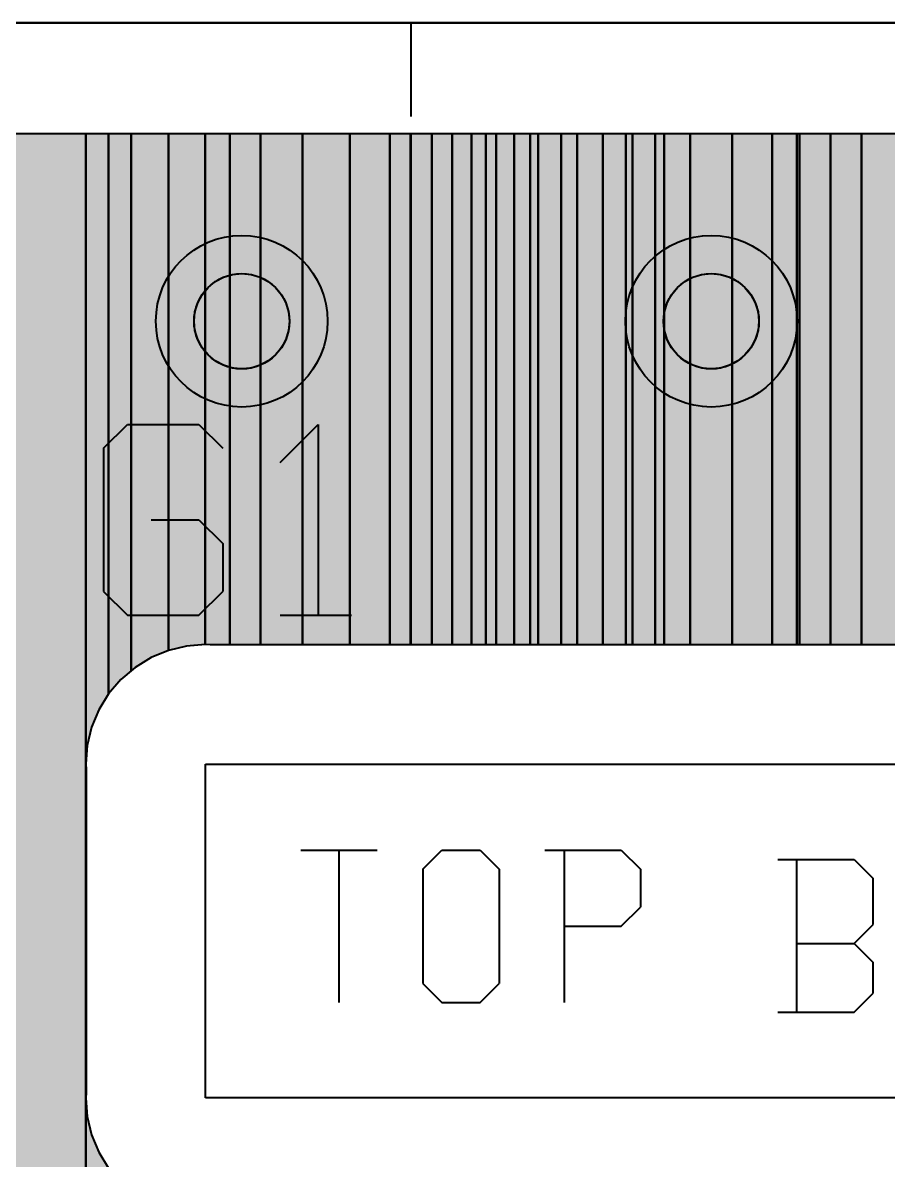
# Model space of a CAD drawing. Header units: millimetres. Extents: x 3.5 to 53, y 2.8 to 30.3.
# Drawn here: x 26.15 to 30.76, y 24.26 to 30.32 of the extents above; entities that cross this region are included whole.
import ezdxf

# ---------------------------------------------------------------- set-up
doc = ezdxf.new("R2010")
doc.units = ezdxf.units.MM
for name, color, linetype in [('bottom_copper', 7, 'Continuous'), ('bottom_silk', 7, 'Continuous'), ('drill_plated', 7, 'Continuous'), ('outline', 7, 'Continuous'), ('top_copper', 7, 'Continuous'), ('top_silk', 7, 'Continuous')]:
    doc.layers.add(name, color=color, linetype=linetype)

# ---------------------------------------------------------------- blocks, each defined once
blk = doc.blocks.new('Block3177')
at = {"layer": 'bottom_copper', "lineweight": 40}
for points in [[(0, 23.2755), (-0.1127, 23.2755), (-0.1127, 26), (0, 26), (0, 23.2755)], [(0.2123, 23.2755), (0, 23.2755), (0, 26), (0.2123, 26), (0.2123, 23.2755)], [(0.3439, 23.2755), (0.2123, 23.2755), (0.2123, 26), (0.3439, 26), (0.3439, 23.2755)], [(0.524, 23.2755), (0.3439, 23.2755), (0.3439, 26), (0.524, 26), (0.524, 23.2755)], [(0.6884, 23.2755), (0.524, 23.2755), (0.524, 26), (0.6884, 26), (0.6884, 23.2755)], [(0.9113, 23.2755), (0.6884, 23.2755), (0.6884, 26), (0.9113, 26), (0.9113, 23.2755)], [(1.0329, 23.2755), (0.9113, 23.2755), (0.9113, 26), (1.0329, 26), (1.0329, 23.2755)], [(1.1906, 23.2755), (1.0329, 23.2755), (1.0329, 26), (1.1906, 26), (1.1906, 23.2755)], [(1.3768, 23.2755), (1.1906, 23.2755), (1.1906, 26), (1.3768, 26), (1.3768, 23.2755)], [(1.6, 23.2755), (1.3768, 23.2755), (1.3768, 26), (1.6, 26), (1.6, 23.2755)], [(1.8123, 23.2755), (1.6, 23.2755), (1.6, 26), (1.8123, 26), (1.8123, 23.2755)], [(1.9439, 23.2755), (1.8123, 23.2755), (1.8123, 26), (1.9439, 26), (1.9439, 23.2755)], [(2.124, 23.2755), (1.9439, 23.2755), (1.9439, 26), (2.124, 26), (2.124, 23.2755)], [(2.2884, 23.2755), (2.124, 23.2755), (2.124, 26), (2.2884, 26), (2.2884, 23.2755)], [(2.5113, 23.2755), (2.2884, 23.2755), (2.2884, 26), (2.5113, 26), (2.5113, 23.2755)]]:
    blk.add_hatch(color=7, dxfattribs=at).paths.add_polyline_path(points, flags=0)
at = {"layer": 'bottom_copper', "color": 7, "lineweight": 40}
for points in [[(0, 23.2755), (-0.1127, 23.2755), (-0.1127, 26), (0, 26), (0, 23.2755)], [(0.2123, 23.2755), (0, 23.2755), (0, 26), (0.2123, 26), (0.2123, 23.2755)], [(0.3439, 23.2755), (0.2123, 23.2755), (0.2123, 26), (0.3439, 26), (0.3439, 23.2755)], [(0.524, 23.2755), (0.3439, 23.2755), (0.3439, 26), (0.524, 26), (0.524, 23.2755)], [(0.6884, 23.2755), (0.524, 23.2755), (0.524, 26), (0.6884, 26), (0.6884, 23.2755)], [(0.9113, 23.2755), (0.6884, 23.2755), (0.6884, 26), (0.9113, 26), (0.9113, 23.2755)], [(1.0329, 23.2755), (0.9113, 23.2755), (0.9113, 26), (1.0329, 26), (1.0329, 23.2755)], [(1.1906, 23.2755), (1.0329, 23.2755), (1.0329, 26), (1.1906, 26), (1.1906, 23.2755)], [(1.3768, 23.2755), (1.1906, 23.2755), (1.1906, 26), (1.3768, 26), (1.3768, 23.2755)], [(1.6, 23.2755), (1.3768, 23.2755), (1.3768, 26), (1.6, 26), (1.6, 23.2755)], [(1.8123, 23.2755), (1.6, 23.2755), (1.6, 26), (1.8123, 26), (1.8123, 23.2755)], [(1.9439, 23.2755), (1.8123, 23.2755), (1.8123, 26), (1.9439, 26), (1.9439, 23.2755)], [(2.124, 23.2755), (1.9439, 23.2755), (1.9439, 26), (2.124, 26), (2.124, 23.2755)], [(2.2884, 23.2755), (2.124, 23.2755), (2.124, 26), (2.2884, 26), (2.2884, 23.2755)], [(2.5113, 23.2755), (2.2884, 23.2755), (2.2884, 26), (2.5113, 26), (2.5113, 23.2755)]]:
    blk.add_lwpolyline(points, close=True, dxfattribs=at)
blk = doc.blocks.new('Block5006')
at = {"layer": 'bottom_copper', "lineweight": 40}
for points in [[(2.0462, 0.2807), (1.9566, 0.2592), (1.8532, 0.2163), (1.7578, 0.1578), (1.6727, 0.0851), (1.6, 0), (1.5415, -0.0954), (1.4986, -0.1988), (1.4725, -0.3077), (1.4637, -0.4193), (1.4637, 11.9807), (2.0462, 11.9807), (2.0462, 0.2807)], [(2.1679, 8.9956), (2.1157, 8.9104), (2.0774, 8.818), (2.0541, 8.7208), (2.0462, 8.6212), (2.0462, 11.9807), (2.1679, 11.9807), (2.1679, 8.9956)], [(2.2887, 9.1193), (2.2328, 9.0716), (2.1679, 8.9956), (2.1679, 11.9807), (2.2887, 11.9807), (2.2887, 9.1193)], [(2.4864, 9.227), (2.394, 9.1887), (2.3088, 9.1365), (2.2887, 9.1193), (2.2887, 11.9807), (2.4864, 11.9807), (2.4864, 9.227)], [(2.6815, 9.2581), (2.5836, 9.2503), (2.4864, 9.227), (2.4864, 11.9807), (2.6815, 11.9807), (2.6815, 9.2581)], [(2.8127, 9.2562), (2.7081, 9.2562), (2.6832, 9.2582), (2.6815, 9.2581), (2.6815, 11.9807), (2.8127, 11.9807), (2.8127, 9.2562)], [(2.9772, 9.2562), (2.8127, 9.2562), (2.8127, 11.9807), (2.9772, 11.9807), (2.9772, 9.2562)], [(3.2, 9.2562), (2.9772, 9.2562), (2.9772, 11.9807), (3.2, 11.9807), (3.2, 9.2562)], [(3.4532, 9.2562), (3.2, 9.2562), (3.2, 11.9807), (3.4532, 11.9807), (3.4532, 9.2562)], [(3.6655, 9.2562), (3.4532, 9.2562), (3.4532, 11.9807), (3.6655, 11.9807), (3.6655, 9.2562)], [(3.776, 9.2562), (3.6655, 9.2562), (3.6655, 11.9807), (3.776, 11.9807), (3.776, 9.2562)], [(2.0482, 6.8681), (2.0462, 6.8432), (2.0462, 8.6212), (2.0482, 8.5963), (2.0482, 6.8681)], [(2.1679, 0.2934), (2.0655, 0.2853), (2.0462, 0.2807), (2.0462, 6.8432), (2.0541, 6.7436), (2.0774, 6.6464), (2.1157, 6.554), (2.1679, 6.4688), (2.1679, 0.2934)]]:
    blk.add_hatch(color=7, dxfattribs=at).paths.add_polyline_path(points, flags=0)
at = {"layer": 'bottom_copper', "color": 7, "lineweight": 40}
for points in [[(2.0462, 0.2807), (1.9566, 0.2592), (1.8532, 0.2163), (1.7578, 0.1578), (1.6727, 0.0851), (1.6, 0), (1.5415, -0.0954), (1.4986, -0.1988), (1.4725, -0.3077), (1.4637, -0.4193), (1.4637, 11.9807), (2.0462, 11.9807), (2.0462, 0.2807)], [(2.1679, 8.9956), (2.1157, 8.9104), (2.0774, 8.818), (2.0541, 8.7208), (2.0462, 8.6212), (2.0462, 11.9807), (2.1679, 11.9807), (2.1679, 8.9956)], [(2.2887, 9.1193), (2.2328, 9.0716), (2.1679, 8.9956), (2.1679, 11.9807), (2.2887, 11.9807), (2.2887, 9.1193)], [(2.4864, 9.227), (2.394, 9.1887), (2.3088, 9.1365), (2.2887, 9.1193), (2.2887, 11.9807), (2.4864, 11.9807), (2.4864, 9.227)], [(2.6815, 9.2581), (2.5836, 9.2503), (2.4864, 9.227), (2.4864, 11.9807), (2.6815, 11.9807), (2.6815, 9.2581)], [(2.8127, 9.2562), (2.7081, 9.2562), (2.6832, 9.2582), (2.6815, 9.2581), (2.6815, 11.9807), (2.8127, 11.9807), (2.8127, 9.2562)], [(2.9772, 9.2562), (2.8127, 9.2562), (2.8127, 11.9807), (2.9772, 11.9807), (2.9772, 9.2562)], [(3.2, 9.2562), (2.9772, 9.2562), (2.9772, 11.9807), (3.2, 11.9807), (3.2, 9.2562)], [(3.4532, 9.2562), (3.2, 9.2562), (3.2, 11.9807), (3.4532, 11.9807), (3.4532, 9.2562)], [(3.6655, 9.2562), (3.4532, 9.2562), (3.4532, 11.9807), (3.6655, 11.9807), (3.6655, 9.2562)], [(3.776, 9.2562), (3.6655, 9.2562), (3.6655, 11.9807), (3.776, 11.9807), (3.776, 9.2562)], [(2.0482, 6.8681), (2.0462, 6.8432), (2.0462, 8.6212), (2.0482, 8.5963), (2.0482, 6.8681)], [(2.1679, 0.2934), (2.0655, 0.2853), (2.0462, 0.2807), (2.0462, 6.8432), (2.0541, 6.7436), (2.0774, 6.6464), (2.1157, 6.554), (2.1679, 6.4688), (2.1679, 0.2934)]]:
    blk.add_lwpolyline(points, close=True, dxfattribs=at)
blk = doc.blocks.new('Block15967')
at = {"layer": 'top_copper', "lineweight": 40}
for points in [[(0, 23.2755), (-0.2205, 23.2755), (-0.2205, 26), (0, 26), (0, 23.2755)], [(0.1795, 23.2755), (0, 23.2755), (0, 26), (0.1795, 26), (0.1795, 23.2755)], [(0.3295, 23.2755), (0.1795, 23.2755), (0.1795, 26), (0.3295, 26), (0.3295, 23.2755)], [(0.458, 23.2755), (0.3295, 23.2755), (0.3295, 26), (0.458, 26), (0.458, 23.2755)], [(0.6661, 23.2755), (0.458, 23.2755), (0.458, 26), (0.6661, 26), (0.6661, 23.2755)], [(0.8024, 23.2755), (0.6661, 23.2755), (0.6661, 26), (0.8024, 26), (0.8024, 23.2755)], [(0.9602, 23.2755), (0.8024, 23.2755), (0.8024, 26), (0.9602, 26), (0.9602, 23.2755)], [(1.1295, 23.2755), (0.9602, 23.2755), (0.9602, 26), (1.1295, 26), (1.1295, 23.2755)], [(1.2679, 23.2755), (1.1295, 23.2755), (1.1295, 26), (1.2679, 26), (1.2679, 23.2755)], [(1.4911, 23.2755), (1.2679, 23.2755), (1.2679, 26), (1.4911, 26), (1.4911, 23.2755)], [(1.7034, 23.2755), (1.4911, 23.2755), (1.4911, 26), (1.7034, 26), (1.7034, 23.2755)], [(1.8498, 23.2755), (1.7034, 23.2755), (1.7034, 26), (1.8498, 26), (1.8498, 23.2755)], [(2.0151, 23.2755), (1.8498, 23.2755), (1.8498, 26), (2.0151, 26), (2.0151, 23.2755)], [(2.1795, 23.2755), (2.0151, 23.2755), (2.0151, 26), (2.1795, 26), (2.1795, 23.2755)], [(2.4024, 23.2755), (2.1795, 23.2755), (2.1795, 26), (2.4024, 26), (2.4024, 23.2755)]]:
    blk.add_hatch(color=7, dxfattribs=at).paths.add_polyline_path(points, flags=0)
at = {"layer": 'top_copper', "color": 7, "lineweight": 40}
for points in [[(0, 23.2755), (-0.2205, 23.2755), (-0.2205, 26), (0, 26), (0, 23.2755)], [(0.1795, 23.2755), (0, 23.2755), (0, 26), (0.1795, 26), (0.1795, 23.2755)], [(0.3295, 23.2755), (0.1795, 23.2755), (0.1795, 26), (0.3295, 26), (0.3295, 23.2755)], [(0.458, 23.2755), (0.3295, 23.2755), (0.3295, 26), (0.458, 26), (0.458, 23.2755)], [(0.6661, 23.2755), (0.458, 23.2755), (0.458, 26), (0.6661, 26), (0.6661, 23.2755)], [(0.8024, 23.2755), (0.6661, 23.2755), (0.6661, 26), (0.8024, 26), (0.8024, 23.2755)], [(0.9602, 23.2755), (0.8024, 23.2755), (0.8024, 26), (0.9602, 26), (0.9602, 23.2755)], [(1.1295, 23.2755), (0.9602, 23.2755), (0.9602, 26), (1.1295, 26), (1.1295, 23.2755)], [(1.2679, 23.2755), (1.1295, 23.2755), (1.1295, 26), (1.2679, 26), (1.2679, 23.2755)], [(1.4911, 23.2755), (1.2679, 23.2755), (1.2679, 26), (1.4911, 26), (1.4911, 23.2755)], [(1.7034, 23.2755), (1.4911, 23.2755), (1.4911, 26), (1.7034, 26), (1.7034, 23.2755)], [(1.8498, 23.2755), (1.7034, 23.2755), (1.7034, 26), (1.8498, 26), (1.8498, 23.2755)], [(2.0151, 23.2755), (1.8498, 23.2755), (1.8498, 26), (2.0151, 26), (2.0151, 23.2755)], [(2.1795, 23.2755), (2.0151, 23.2755), (2.0151, 26), (2.1795, 26), (2.1795, 23.2755)], [(2.4024, 23.2755), (2.1795, 23.2755), (2.1795, 26), (2.4024, 26), (2.4024, 23.2755)]]:
    blk.add_lwpolyline(points, close=True, dxfattribs=at)
blk = doc.blocks.new('Block17670')
at = {"layer": 'top_copper', "lineweight": 40}
for points in [[(2.1056, 0.3782), (2.016, 0.3568), (1.9126, 0.3139), (1.8172, 0.2554), (1.7321, 0.1827), (1.6594, 0.0976), (1.6009, 0.0022), (1.558, -0.1012), (1.5319, -0.2101), (1.5231, -0.3217), (1.5231, 12.0783), (2.1056, 12.0783), (2.1056, 0.3782)], [(2.2273, 9.0932), (2.1751, 9.008), (2.1368, 8.9156), (2.1135, 8.8184), (2.1056, 8.7188), (2.1056, 12.0783), (2.2273, 12.0783), (2.2273, 9.0932)], [(2.3481, 9.2169), (2.2922, 9.1692), (2.2273, 9.0932), (2.2273, 12.0783), (2.3481, 12.0783), (2.3481, 9.2169)], [(2.5458, 9.3246), (2.4534, 9.2863), (2.3682, 9.2341), (2.3481, 9.2169), (2.3481, 12.0783), (2.5458, 12.0783), (2.5458, 9.3246)], [(2.7409, 9.3556), (2.643, 9.3479), (2.5458, 9.3246), (2.5458, 12.0783), (2.7409, 12.0783), (2.7409, 9.3556)], [(2.8721, 9.3538), (2.7675, 9.3538), (2.7426, 9.3558), (2.7409, 9.3556), (2.7409, 12.0783), (2.8721, 12.0783), (2.8721, 9.3538)], [(3.0366, 9.3538), (2.8721, 9.3538), (2.8721, 12.0783), (3.0366, 12.0783), (3.0366, 9.3538)], [(3.2594, 9.3538), (3.0366, 9.3538), (3.0366, 12.0783), (3.2594, 12.0783), (3.2594, 9.3538)], [(3.5126, 9.3538), (3.2594, 9.3538), (3.2594, 12.0783), (3.5126, 12.0783), (3.5126, 9.3538)], [(3.7249, 9.3538), (3.5126, 9.3538), (3.5126, 12.0783), (3.7249, 12.0783), (3.7249, 9.3538)], [(3.8365, 9.3538), (3.7249, 9.3538), (3.7249, 12.0783), (3.8365, 12.0783), (3.8365, 9.3538)], [(2.1076, 6.9657), (2.1056, 6.9408), (2.1056, 8.7188), (2.1076, 8.6939), (2.1076, 6.9657)], [(2.2273, 0.3909), (2.1249, 0.3829), (2.1056, 0.3782), (2.1056, 6.9408), (2.1135, 6.8412), (2.1368, 6.744), (2.1751, 6.6516), (2.2273, 6.5664), (2.2273, 0.3909)]]:
    blk.add_hatch(color=7, dxfattribs=at).paths.add_polyline_path(points, flags=0)
at = {"layer": 'top_copper', "color": 7, "lineweight": 40}
for points in [[(2.1056, 0.3782), (2.016, 0.3568), (1.9126, 0.3139), (1.8172, 0.2554), (1.7321, 0.1827), (1.6594, 0.0976), (1.6009, 0.0022), (1.558, -0.1012), (1.5319, -0.2101), (1.5231, -0.3217), (1.5231, 12.0783), (2.1056, 12.0783), (2.1056, 0.3782)], [(2.2273, 9.0932), (2.1751, 9.008), (2.1368, 8.9156), (2.1135, 8.8184), (2.1056, 8.7188), (2.1056, 12.0783), (2.2273, 12.0783), (2.2273, 9.0932)], [(2.3481, 9.2169), (2.2922, 9.1692), (2.2273, 9.0932), (2.2273, 12.0783), (2.3481, 12.0783), (2.3481, 9.2169)], [(2.5458, 9.3246), (2.4534, 9.2863), (2.3682, 9.2341), (2.3481, 9.2169), (2.3481, 12.0783), (2.5458, 12.0783), (2.5458, 9.3246)], [(2.7409, 9.3556), (2.643, 9.3479), (2.5458, 9.3246), (2.5458, 12.0783), (2.7409, 12.0783), (2.7409, 9.3556)], [(2.8721, 9.3538), (2.7675, 9.3538), (2.7426, 9.3558), (2.7409, 9.3556), (2.7409, 12.0783), (2.8721, 12.0783), (2.8721, 9.3538)], [(3.0366, 9.3538), (2.8721, 9.3538), (2.8721, 12.0783), (3.0366, 12.0783), (3.0366, 9.3538)], [(3.2594, 9.3538), (3.0366, 9.3538), (3.0366, 12.0783), (3.2594, 12.0783), (3.2594, 9.3538)], [(3.5126, 9.3538), (3.2594, 9.3538), (3.2594, 12.0783), (3.5126, 12.0783), (3.5126, 9.3538)], [(3.7249, 9.3538), (3.5126, 9.3538), (3.5126, 12.0783), (3.7249, 12.0783), (3.7249, 9.3538)], [(3.8365, 9.3538), (3.7249, 9.3538), (3.7249, 12.0783), (3.8365, 12.0783), (3.8365, 9.3538)], [(2.1076, 6.9657), (2.1056, 6.9408), (2.1056, 8.7188), (2.1076, 8.6939), (2.1076, 6.9657)], [(2.2273, 0.3909), (2.1249, 0.3829), (2.1056, 0.3782), (2.1056, 6.9408), (2.1135, 6.8412), (2.1368, 6.744), (2.1751, 6.6516), (2.2273, 6.5664), (2.2273, 0.3909)]]:
    blk.add_lwpolyline(points, close=True, dxfattribs=at)

msp = doc.modelspace()

# ---------------------------------------------------------------- hatches: boundary and pattern name
at = {"layer": 'bottom_copper', "lineweight": 40}
for points in [[(27.5693, 28.6775), (27.5549, 28.6299), (27.5314, 28.586), (27.4998, 28.5475), (27.4613, 28.5159), (27.4174, 28.4924), (27.3698, 28.478), (27.3202, 28.4731), (27.2706, 28.478), (27.223, 28.4924), (27.1791, 28.5159), (27.1406, 28.5475), (27.109, 28.586), (27.0855, 28.6299), (27.0711, 28.6775), (27.0662, 28.7271), (27.0711, 28.7767), (27.0855, 28.8243), (27.109, 28.8682), (27.1406, 28.9067), (27.1791, 28.9383), (27.223, 28.9618), (27.2706, 28.9762), (27.3202, 28.9811), (27.3698, 28.9762), (27.4174, 28.9618), (27.4613, 28.9383), (27.4998, 28.9067), (27.5314, 28.8682), (27.5549, 28.8243), (27.5693, 28.7767), (27.5742, 28.7271), (27.5693, 28.6775)], [(30.0694, 28.6775), (30.055, 28.6299), (30.0315, 28.586), (29.9999, 28.5475), (29.9614, 28.5159), (29.9175, 28.4924), (29.8699, 28.478), (29.8203, 28.4731), (29.7707, 28.478), (29.7231, 28.4924), (29.6792, 28.5159), (29.6407, 28.5475), (29.6091, 28.586), (29.5856, 28.6299), (29.5712, 28.6775), (29.5663, 28.7271), (29.5712, 28.7767), (29.5856, 28.8243), (29.6091, 28.8682), (29.6407, 28.9067), (29.6792, 28.9383), (29.7231, 28.9618), (29.7707, 28.9762), (29.8203, 28.9811), (29.8699, 28.9762), (29.9175, 28.9618), (29.9614, 28.9383), (29.9999, 28.9067), (30.0315, 28.8682), (30.055, 28.8243), (30.0694, 28.7767), (30.0743, 28.7271), (30.0694, 28.6775)]]:
    msp.add_hatch(color=7, dxfattribs=at).paths.add_polyline_path(points, flags=0)
at = {"layer": 'drill_plated', "lineweight": 40}
for points in [[(27.5693, 28.6775), (27.5549, 28.6299), (27.5314, 28.586), (27.4998, 28.5475), (27.4613, 28.5159), (27.4174, 28.4924), (27.3698, 28.478), (27.3202, 28.4731), (27.2706, 28.478), (27.223, 28.4924), (27.1791, 28.5159), (27.1406, 28.5475), (27.109, 28.586), (27.0855, 28.6299), (27.0711, 28.6775), (27.0662, 28.7271), (27.0711, 28.7767), (27.0855, 28.8243), (27.109, 28.8682), (27.1406, 28.9067), (27.1791, 28.9383), (27.223, 28.9618), (27.2706, 28.9762), (27.3202, 28.9811), (27.3698, 28.9762), (27.4174, 28.9618), (27.4613, 28.9383), (27.4998, 28.9067), (27.5314, 28.8682), (27.5549, 28.8243), (27.5693, 28.7767), (27.5742, 28.7271), (27.5693, 28.6775)], [(30.0694, 28.6775), (30.055, 28.6299), (30.0315, 28.586), (29.9999, 28.5475), (29.9614, 28.5159), (29.9175, 28.4924), (29.8699, 28.478), (29.8203, 28.4731), (29.7707, 28.478), (29.7231, 28.4924), (29.6792, 28.5159), (29.6407, 28.5475), (29.6091, 28.586), (29.5856, 28.6299), (29.5712, 28.6775), (29.5663, 28.7271), (29.5712, 28.7767), (29.5856, 28.8243), (29.6091, 28.8682), (29.6407, 28.9067), (29.6792, 28.9383), (29.7231, 28.9618), (29.7707, 28.9762), (29.8203, 28.9811), (29.8699, 28.9762), (29.9175, 28.9618), (29.9614, 28.9383), (29.9999, 28.9067), (30.0315, 28.8682), (30.055, 28.8243), (30.0694, 28.7767), (30.0743, 28.7271), (30.0694, 28.6775)]]:
    msp.add_hatch(color=7, dxfattribs=at).paths.add_polyline_path(points, flags=0)
at = {"layer": 'top_copper', "lineweight": 40}
for points in [[(27.5693, 28.6775), (27.5549, 28.6299), (27.5314, 28.586), (27.4998, 28.5475), (27.4613, 28.5159), (27.4174, 28.4924), (27.3698, 28.478), (27.3202, 28.4731), (27.2706, 28.478), (27.223, 28.4924), (27.1791, 28.5159), (27.1406, 28.5475), (27.109, 28.586), (27.0855, 28.6299), (27.0711, 28.6775), (27.0662, 28.7271), (27.0711, 28.7767), (27.0855, 28.8243), (27.109, 28.8682), (27.1406, 28.9067), (27.1791, 28.9383), (27.223, 28.9618), (27.2706, 28.9762), (27.3202, 28.9811), (27.3698, 28.9762), (27.4174, 28.9618), (27.4613, 28.9383), (27.4998, 28.9067), (27.5314, 28.8682), (27.5549, 28.8243), (27.5693, 28.7767), (27.5742, 28.7271), (27.5693, 28.6775)], [(30.0694, 28.6775), (30.055, 28.6299), (30.0315, 28.586), (29.9999, 28.5475), (29.9614, 28.5159), (29.9175, 28.4924), (29.8699, 28.478), (29.8203, 28.4731), (29.7707, 28.478), (29.7231, 28.4924), (29.6792, 28.5159), (29.6407, 28.5475), (29.6091, 28.586), (29.5856, 28.6299), (29.5712, 28.6775), (29.5663, 28.7271), (29.5712, 28.7767), (29.5856, 28.8243), (29.6091, 28.8682), (29.6407, 28.9067), (29.6792, 28.9383), (29.7231, 28.9618), (29.7707, 28.9762), (29.8203, 28.9811), (29.8699, 28.9762), (29.9175, 28.9618), (29.9614, 28.9383), (29.9999, 28.9067), (30.0315, 28.8682), (30.055, 28.8243), (30.0694, 28.7767), (30.0743, 28.7271), (30.0694, 28.6775)]]:
    msp.add_hatch(color=7, dxfattribs=at).paths.add_polyline_path(points, flags=0)

# ---------------------------------------------------------------- linework, layer by layer
at = {"layer": 'bottom_copper', "color": 7, "lineweight": 40}
for p, q in [((24.3203, 29.7271), (28.2192, 29.7271)), ((28.2192, 27.0026), (28.2192, 29.7271)), ((28.2192, 29.7271), (40.8203, 29.7271)), ((28.2192, 29.7271), (28.2192, 27.0026)), ((26.9296, 26.9734), (26.8372, 26.9351)), ((27.0268, 26.9967), (26.9296, 26.9734)), ((27.1264, 27.0046), (27.0268, 26.9967)), ((27.1513, 27.0026), (27.1264, 27.0046)), ((28.2192, 27.0026), (27.1513, 27.0026)), ((32.4355, 27.0026), (28.2192, 27.0026)), ((26.8372, 26.9351), (26.752, 26.8829)), ((26.752, 26.8829), (26.676, 26.818)), ((26.676, 26.818), (26.6111, 26.742)), ((26.6111, 26.742), (26.5589, 26.6568)), ((26.5589, 26.6568), (26.5206, 26.5644)), ((26.5206, 26.5644), (26.4973, 26.4672)), ((26.4973, 26.4672), (26.4894, 26.3676)), ((26.4894, 26.3676), (26.4914, 26.3427)), ((27.1264, 24.5896), (27.1264, 26.3676)), ((27.1264, 26.3676), (32.4604, 26.3676)), ((26.4914, 26.3427), (26.4914, 24.6145)), ((30.1744, 25.8596), (30.5808, 25.8596)), ((30.276, 25.0468), (30.276, 25.8596)), ((30.5808, 25.8596), (30.6824, 25.758)), ((30.6824, 25.5142), (30.6824, 25.758)), ((30.5808, 25.4126), (30.6824, 25.5142)), ((30.276, 25.4126), (30.5808, 25.4126)), ((30.5808, 25.4126), (30.6824, 25.311)), ((30.6824, 25.1484), (30.6824, 25.311)), ((30.5808, 25.0468), (30.6824, 25.1484)), ((30.1744, 25.0468), (30.5808, 25.0468)), ((26.4914, 24.6145), (26.4894, 24.5896)), ((26.4894, 24.5896), (26.4973, 24.49)), ((32.4604, 24.5896), (27.1264, 24.5896)), ((26.4973, 24.49), (26.5206, 24.3928)), ((26.5206, 24.3928), (26.5589, 24.3004)), ((26.5589, 24.3004), (26.6111, 24.2152))]:
    msp.add_line(p, q, dxfattribs=at)
for points in [[(27.5693, 28.6775), (27.5549, 28.6299), (27.5314, 28.586), (27.4998, 28.5475), (27.4613, 28.5159), (27.4174, 28.4924), (27.3698, 28.478), (27.3202, 28.4731), (27.2706, 28.478), (27.223, 28.4924), (27.1791, 28.5159), (27.1406, 28.5475), (27.109, 28.586), (27.0855, 28.6299), (27.0711, 28.6775), (27.0662, 28.7271), (27.0711, 28.7767), (27.0855, 28.8243), (27.109, 28.8682), (27.1406, 28.9067), (27.1791, 28.9383), (27.223, 28.9618), (27.2706, 28.9762), (27.3202, 28.9811), (27.3698, 28.9762), (27.4174, 28.9618), (27.4613, 28.9383), (27.4998, 28.9067), (27.5314, 28.8682), (27.5549, 28.8243), (27.5693, 28.7767), (27.5742, 28.7271), (27.5693, 28.6775)], [(30.0694, 28.6775), (30.055, 28.6299), (30.0315, 28.586), (29.9999, 28.5475), (29.9614, 28.5159), (29.9175, 28.4924), (29.8699, 28.478), (29.8203, 28.4731), (29.7707, 28.478), (29.7231, 28.4924), (29.6792, 28.5159), (29.6407, 28.5475), (29.6091, 28.586), (29.5856, 28.6299), (29.5712, 28.6775), (29.5663, 28.7271), (29.5712, 28.7767), (29.5856, 28.8243), (29.6091, 28.8682), (29.6407, 28.9067), (29.6792, 28.9383), (29.7231, 28.9618), (29.7707, 28.9762), (29.8203, 28.9811), (29.8699, 28.9762), (29.9175, 28.9618), (29.9614, 28.9383), (29.9999, 28.9067), (30.0315, 28.8682), (30.055, 28.8243), (30.0694, 28.7767), (30.0743, 28.7271), (30.0694, 28.6775)]]:
    msp.add_lwpolyline(points, close=True, dxfattribs=at)
for centre, major_axis in [((27.3202, 28.7271), (0.4572, 0)), ((29.8203, 28.7271), (0.4572, 0)), ((27.3202, 28.7271), (0.254, 0)), ((29.8203, 28.7271), (0.254, 0))]:
    msp.add_ellipse(centre, major_axis=major_axis, ratio=1, dxfattribs=at)
at = {"layer": 'bottom_silk', "color": 7, "lineweight": 40}
msp.add_line((41.9703, 30.3171), (14.4703, 30.3171), dxfattribs=at)
at = {"layer": 'drill_plated', "color": 7, "lineweight": 40}
for points in [[(27.5693, 28.6775), (27.5549, 28.6299), (27.5314, 28.586), (27.4998, 28.5475), (27.4613, 28.5159), (27.4174, 28.4924), (27.3698, 28.478), (27.3202, 28.4731), (27.2706, 28.478), (27.223, 28.4924), (27.1791, 28.5159), (27.1406, 28.5475), (27.109, 28.586), (27.0855, 28.6299), (27.0711, 28.6775), (27.0662, 28.7271), (27.0711, 28.7767), (27.0855, 28.8243), (27.109, 28.8682), (27.1406, 28.9067), (27.1791, 28.9383), (27.223, 28.9618), (27.2706, 28.9762), (27.3202, 28.9811), (27.3698, 28.9762), (27.4174, 28.9618), (27.4613, 28.9383), (27.4998, 28.9067), (27.5314, 28.8682), (27.5549, 28.8243), (27.5693, 28.7767), (27.5742, 28.7271), (27.5693, 28.6775)], [(30.0694, 28.6775), (30.055, 28.6299), (30.0315, 28.586), (29.9999, 28.5475), (29.9614, 28.5159), (29.9175, 28.4924), (29.8699, 28.478), (29.8203, 28.4731), (29.7707, 28.478), (29.7231, 28.4924), (29.6792, 28.5159), (29.6407, 28.5475), (29.6091, 28.586), (29.5856, 28.6299), (29.5712, 28.6775), (29.5663, 28.7271), (29.5712, 28.7767), (29.5856, 28.8243), (29.6091, 28.8682), (29.6407, 28.9067), (29.6792, 28.9383), (29.7231, 28.9618), (29.7707, 28.9762), (29.8203, 28.9811), (29.8699, 28.9762), (29.9175, 28.9618), (29.9614, 28.9383), (29.9999, 28.9067), (30.0315, 28.8682), (30.055, 28.8243), (30.0694, 28.7767), (30.0743, 28.7271), (30.0694, 28.6775)]]:
    msp.add_lwpolyline(points, close=True, dxfattribs=at)
for centre in [(27.3202, 28.7271), (29.8203, 28.7271)]:
    msp.add_ellipse(centre, major_axis=(0.254, 0), ratio=1, dxfattribs=at)
at = {"layer": 'outline', "color": 7, "lineweight": 40}
msp.add_line((14.4703, 30.3171), (41.9703, 30.3171), dxfattribs=at)
at = {"layer": 'top_copper', "color": 7, "lineweight": 40}
for p, q in [((24.3203, 29.7271), (28.2203, 29.7271)), ((28.2203, 27.0026), (28.2203, 29.7271)), ((28.2203, 29.7271), (40.8203, 29.7271)), ((28.2203, 29.7271), (28.2203, 27.0026)), ((26.9296, 26.9734), (26.8372, 26.9351)), ((27.0268, 26.9967), (26.9296, 26.9734)), ((27.1264, 27.0046), (27.0268, 26.9967)), ((27.1513, 27.0026), (27.1264, 27.0046)), ((28.2203, 27.0026), (27.1513, 27.0026)), ((32.4355, 27.0026), (28.2203, 27.0026)), ((26.8372, 26.9351), (26.752, 26.8829)), ((26.752, 26.8829), (26.676, 26.818)), ((26.676, 26.818), (26.6111, 26.742)), ((26.6111, 26.742), (26.5589, 26.6568)), ((26.5589, 26.6568), (26.5206, 26.5644)), ((26.5206, 26.5644), (26.4973, 26.4672)), ((26.4973, 26.4672), (26.4894, 26.3676)), ((26.4894, 26.3676), (26.4914, 26.3427)), ((27.1264, 24.5896), (27.1264, 26.3676)), ((27.1264, 26.3676), (32.4604, 26.3676)), ((26.4914, 26.3427), (26.4914, 24.6145)), ((27.6344, 25.9104), (28.0408, 25.9104)), ((27.8376, 25.9104), (27.8376, 25.0976)), ((28.2846, 25.8088), (28.3862, 25.9104)), ((28.3862, 25.9104), (28.5894, 25.9104)), ((28.5894, 25.9104), (28.691, 25.8088)), ((28.9349, 25.9104), (29.3413, 25.9104)), ((29.0365, 25.9104), (29.0365, 25.0976)), ((29.3413, 25.9104), (29.4429, 25.8088)), ((28.2846, 25.8088), (28.2846, 25.1992)), ((28.691, 25.8088), (28.691, 25.1992)), ((29.4429, 25.8088), (29.4429, 25.6056)), ((29.3413, 25.504), (29.4429, 25.6056)), ((29.0365, 25.504), (29.3413, 25.504)), ((28.2846, 25.1992), (28.3862, 25.0976)), ((28.5894, 25.0976), (28.691, 25.1992)), ((28.3862, 25.0976), (28.5894, 25.0976)), ((26.4914, 24.6145), (26.4894, 24.5896)), ((26.4894, 24.5896), (26.4973, 24.49)), ((32.4604, 24.5896), (27.1264, 24.5896)), ((26.4973, 24.49), (26.5206, 24.3928)), ((26.5206, 24.3928), (26.5589, 24.3004)), ((26.5589, 24.3004), (26.6111, 24.2152))]:
    msp.add_line(p, q, dxfattribs=at)
for points in [[(27.5693, 28.6775), (27.5549, 28.6299), (27.5314, 28.586), (27.4998, 28.5475), (27.4613, 28.5159), (27.4174, 28.4924), (27.3698, 28.478), (27.3202, 28.4731), (27.2706, 28.478), (27.223, 28.4924), (27.1791, 28.5159), (27.1406, 28.5475), (27.109, 28.586), (27.0855, 28.6299), (27.0711, 28.6775), (27.0662, 28.7271), (27.0711, 28.7767), (27.0855, 28.8243), (27.109, 28.8682), (27.1406, 28.9067), (27.1791, 28.9383), (27.223, 28.9618), (27.2706, 28.9762), (27.3202, 28.9811), (27.3698, 28.9762), (27.4174, 28.9618), (27.4613, 28.9383), (27.4998, 28.9067), (27.5314, 28.8682), (27.5549, 28.8243), (27.5693, 28.7767), (27.5742, 28.7271), (27.5693, 28.6775)], [(30.0694, 28.6775), (30.055, 28.6299), (30.0315, 28.586), (29.9999, 28.5475), (29.9614, 28.5159), (29.9175, 28.4924), (29.8699, 28.478), (29.8203, 28.4731), (29.7707, 28.478), (29.7231, 28.4924), (29.6792, 28.5159), (29.6407, 28.5475), (29.6091, 28.586), (29.5856, 28.6299), (29.5712, 28.6775), (29.5663, 28.7271), (29.5712, 28.7767), (29.5856, 28.8243), (29.6091, 28.8682), (29.6407, 28.9067), (29.6792, 28.9383), (29.7231, 28.9618), (29.7707, 28.9762), (29.8203, 28.9811), (29.8699, 28.9762), (29.9175, 28.9618), (29.9614, 28.9383), (29.9999, 28.9067), (30.0315, 28.8682), (30.055, 28.8243), (30.0694, 28.7767), (30.0743, 28.7271), (30.0694, 28.6775)]]:
    msp.add_lwpolyline(points, close=True, dxfattribs=at)
for centre, major_axis in [((27.3202, 28.7271), (0.4572, 0)), ((29.8203, 28.7271), (0.4572, 0)), ((27.3202, 28.7271), (0.254, 0)), ((29.8203, 28.7271), (0.254, 0))]:
    msp.add_ellipse(centre, major_axis=major_axis, ratio=1, dxfattribs=at)
at = {"layer": 'top_silk', "color": 7, "lineweight": 40}
for p, q in [((14.4703, 30.3171), (41.9703, 30.3171)), ((28.2203, 30.3171), (28.2203, 29.8171)), ((26.5845, 28.0503), (26.7115, 28.1773)), ((26.7115, 28.1773), (27.0925, 28.1773)), ((27.0925, 28.1773), (27.2195, 28.0503)), ((27.5243, 27.9741), (27.7275, 28.1773)), ((27.7275, 28.1773), (27.7275, 27.1613)), ((26.5845, 28.0503), (26.5845, 27.2883)), ((26.8385, 27.6693), (27.0925, 27.6693)), ((27.0925, 27.6693), (27.2195, 27.5423)), ((27.2195, 27.5423), (27.2195, 27.2883)), ((26.5845, 27.2883), (26.7115, 27.1613)), ((27.0925, 27.1613), (27.2195, 27.2883)), ((26.7115, 27.1613), (27.0925, 27.1613)), ((27.5243, 27.1613), (27.9053, 27.1613))]:
    msp.add_line(p, q, dxfattribs=at)

# ---------------------------------------------------------------- block references
at = {"layer": 'bottom_copper'}
for name, p in [('Block5006', (24.4432, 17.7464)), ('Block3177', (28.3319, 3.7271))]:
    msp.add_blockref(name, p, dxfattribs=at)
at = {"layer": 'top_copper'}
for name, p in [('Block17670', (24.3838, 17.6488)), ('Block15967', (28.4408, 3.7271))]:
    msp.add_blockref(name, p, dxfattribs=at)

doc.saveas('drawing.dxf')
